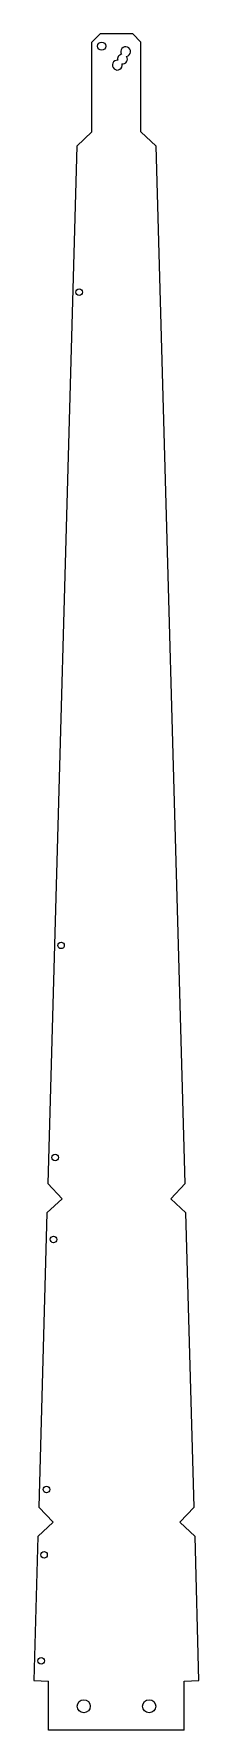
# Model space of a CAD drawing. Header units: millimetres. Extents: x 90 to 191, y -256 to 782.
import ezdxf

# ---------------------------------------------------------------- set-up
doc = ezdxf.new("R2010")
doc.units = ezdxf.units.MM
doc.layers.add('DV1_0', color=7, linetype='Continuous')

msp = doc.modelspace()

# ---------------------------------------------------------------- linework, layer by layer
at = {"layer": 'DV1_0', "color": 7, "linetype": 'Continuous'}
for p, q in [((130.6, 782.3), (125.6, 777.3)), ((150.6, 782.3), (130.6, 782.3)), ((155.6, 777.3), (150.6, 782.3)), ((125.6, 722.3), (125.6, 777.3)), ((155.6, 722.3), (155.6, 777.3)), ((125.6, 722.3), (116.3, 713.6)), ((125.6, 722.3), (125.6, 722.3)), ((125.6, 722.3), (125.6, 722.3)), ((125.6, 722.3), (125.6, 722.3)), ((155.6, 722.3), (155.6, 722.3)), ((164.8, 713.6), (155.6, 722.3)), ((155.6, 722.3), (155.6, 722.3)), ((155.6, 722.3), (155.6, 722.3)), ((116.3, 713.6), (98.6, 78.5)), ((182.6, 78.5), (164.8, 713.6)), ((98.6, 78.5), (107.4, 69.2)), ((173.9, 69.2), (182.6, 78.5)), ((107.4, 69.2), (98.1, 60.5)), ((107.4, 69.2), (107.4, 69.2)), ((107.4, 69.2), (107.4, 69.2)), ((107.4, 69.2), (107.4, 69.2)), ((107.4, 69.2), (107.4, 69.2)), ((107.4, 69.2), (107.4, 69.2)), ((183.1, 60.5), (173.9, 69.2)), ((173.9, 69.2), (173.9, 69.2)), ((173.9, 69.2), (173.9, 69.2)), ((173.9, 69.2), (173.9, 69.2)), ((173.9, 69.2), (173.9, 69.2)), ((173.9, 69.2), (173.9, 69.2)), ((98.1, 60.5), (93.1, -119.6)), ((188.2, -119.6), (183.1, 60.5)), ((93.1, -119.6), (101.8, -128.9)), ((179.4, -128.9), (188.2, -119.6)), ((101.8, -128.9), (92.6, -137.6)), ((101.8, -128.9), (101.8, -128.9)), ((101.8, -128.9), (101.8, -128.9)), ((101.8, -128.9), (101.8, -128.9)), ((101.8, -128.9), (101.8, -128.9)), ((101.8, -128.9), (101.8, -128.9)), ((179.4, -128.9), (179.4, -128.9)), ((179.4, -128.9), (179.4, -128.9)), ((179.4, -128.9), (179.4, -128.9)), ((179.4, -128.9), (179.4, -128.9)), ((188.7, -137.6), (179.4, -128.9)), ((179.4, -128.9), (179.4, -128.9)), ((92.6, -137.6), (90.1, -225.8)), ((191.1, -225.8), (188.7, -137.6)), ((90.1, -225.8), (99.1, -226.1)), ((99.1, -227), (99.1, -226.1)), ((99.1, -226.1), (99.1, -226.1)), ((99.1, -227), (99.1, -227)), ((99.1, -256.1), (99.1, -227)), ((182.1, -226.1), (191.1, -225.8)), ((182.1, -227), (182.1, -226.1)), ((182.1, -226.1), (182.1, -226.1)), ((182.1, -256.1), (182.1, -227)), ((182.1, -227), (182.1, -227)), ((182.1, -256.1), (99.1, -256.1))]:
    msp.add_line(p, q, dxfattribs=at)
for centre, radius in [((131.6, 774.8), 2.5), ((117.8, 624.2), 2), ((106.7, 224.3), 2), ((103.1, 94.4), 2), ((96.3, -148.8), 2), ((94.5, -213.7), 2), ((120.6, -241.5), 4), ((160.6, -241.5), 4)]:
    msp.add_circle(centre, radius, dxfattribs=at)
for centre, start, end in [((144.3, 766.9), 101.8921, 194.1173), ((146.2, 771.5), 281.8921, 213.1173), ((144.3, 766.9), 262.8921, 33.1173), ((141.1, 763.2), 82.8921, 14.1173)]:
    msp.add_arc(centre, 3, start, end, dxfattribs=at)
for centre in [(102.1, 44.3), (97.8, -108.8)]:
    msp.add_ellipse(centre, major_axis=(1.45, 1.38), ratio=0.99922, dxfattribs=at)

doc.saveas('drawing.dxf')
